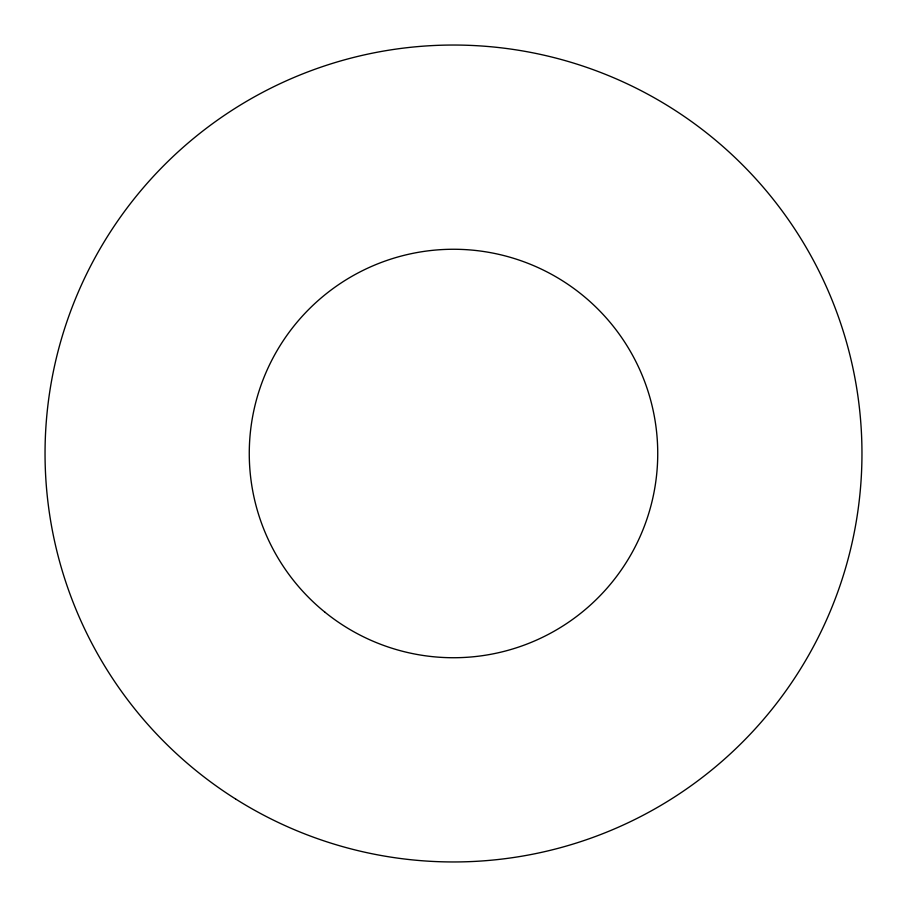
<?xml version="1.0" encoding="UTF-8"?>
<svg xmlns="http://www.w3.org/2000/svg" width="907" height="907" viewBox="0 0 907 907"><rect width="100%" height="100%" fill="white"/><g stroke="black" fill="none" stroke-linecap="round" stroke-linejoin="round"><path stroke-width="1.36" d="M324.842 612.112A204.234 204.234 0 0 0 655.194 485.619A204.234 204.234 0 0 0 380.464 262.769A204.234 204.234 0 0 0 324.842 612.112M235.605 798.988A408.467 408.467 0 0 0 861.65 469.463A408.467 408.467 0 0 0 263.245 92.049A408.467 408.467 0 0 0 235.605 798.988"/></g></svg>
